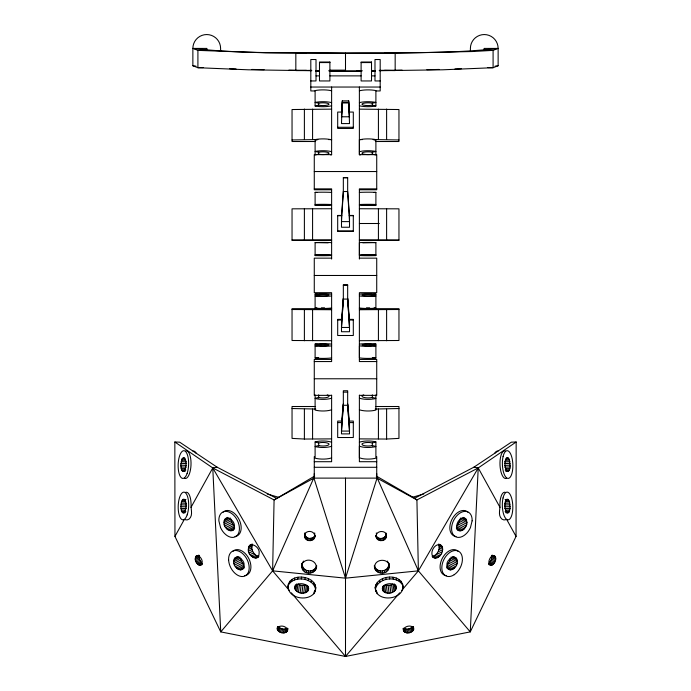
<?xml version="1.0" encoding="UTF-8"?>
<svg xmlns="http://www.w3.org/2000/svg" width="691" height="691" viewBox="0 0 691 691"><rect width="100%" height="100%" fill="white"/><g stroke="black" fill="none" stroke-linecap="round" stroke-linejoin="round"><path stroke-width="1.04" d="M516.047 536.406L516.16 441.99L511.34 442.171L473.948 467.151L414.643 498.237L376.379 476.09L418.383 570.852L470.26 631.894L516.047 536.406L506.736 519.554L503.964 519.943L501.994 519.166C497.658 515.46 500.249 509.613 499.913 504.836A13.88 5.226 87.8 0 1 505.181 492.268M376.198 536.803C375.273 530.032 387.297 529.548 386.485 536.501C385.552 542.599 375.481 541.658 375.939 535.352M386.485 536.501L386.096 533.098L386.494 535.275M376.725 473.62L376.699 476.747L376.379 476.09M374.772 567.648C373.606 558.164 390.441 557.663 389.18 567.397C387.711 576.026 373.486 574.351 374.41 565.402L375.239 569.298M389.18 567.397L388.843 563.433L389.206 565.679M493.512 564.055L489.522 562.629L491.413 559.192L491.5 555.624L495.49 557.05C497.054 560.427 492.156 568.417 489.142 563.77C487.578 560.392 492.476 552.403 495.49 557.05M180.757 465.181L182.061 458.893L184.048 457.727C187.002 461.294 186.838 468.291 183.391 471.461L181.526 469.88L180.757 465.181L186.104 465.388M180.8 506.615L181.569 501.554L182.744 499.481L184.1 499.161C187.054 502.728 186.89 509.725 183.435 512.895L181.578 511.314L180.8 506.615L186.155 506.823M516.16 441.99L478.232 467.937L470.26 631.894L345.5 656.45L220.74 631.894L174.953 536.406L184.264 519.554L187.036 519.943L189.006 519.166C193.342 515.46 190.751 509.613 191.087 504.836A13.88 5.226 -87.8 0 0 185.819 492.268M348.696 100.886L349.508 116.779L341.492 116.779L342.304 100.886L348.696 100.886L349.508 123.577L341.492 123.577L342.304 100.886M510.157 466.952L509.483 460.12L508.308 458.047L506.952 457.727C503.998 461.294 504.162 468.291 507.609 471.461L509.474 469.88L510.157 466.952L504.801 467.151M510.105 508.377L509.431 501.554L508.256 499.481L506.9 499.161C503.946 502.728 504.11 509.725 507.565 512.895L508.878 512.281L510.105 508.377L504.75 508.585M224.005 522.612C224.014 513.672 235.346 519.926 234.275 526.162C234.275 535.11 222.934 528.857 224.005 522.612L230.993 519.062L231.83 522.439L233.817 525.385L226.838 528.935M233.748 561.74C233.757 552.8 245.089 559.054 244.018 565.29C244.018 574.23 232.677 567.985 233.748 561.74L240.736 558.19L241.582 561.567L243.569 564.521L236.581 568.062M248.328 549.44C248.337 540.051 260.239 546.607 259.116 553.163C259.108 562.552 247.205 555.987 248.328 549.44L251.783 547.687L252.345 544.638L248.898 546.391M341.492 116.779L342.373 102.363L348.627 102.363L349.508 116.779M341.492 327.456L343.332 298.417L341.492 320.011L341.492 331.732L349.508 331.732L349.508 320.011L347.668 298.417L349.508 327.456L341.492 327.456L343.332 299.082L343.332 284.701L347.668 284.701L347.668 299.082L349.508 327.456M341.492 431.08L343.332 403.881L341.492 422.59L341.492 433.888L349.508 433.888L349.508 422.59L347.668 403.881L349.508 431.08L341.492 431.08L343.332 405.272L343.332 390.743L347.668 390.743L347.668 405.272L349.508 431.08M403.475 630.434C403.535 625.562 413.633 624.068 413.667 629.492C412.061 634.027 402.741 634.493 403.173 628.525M341.492 215.437L343.332 191.623L343.332 177.656L347.668 177.656L347.668 191.623L349.508 215.437L349.508 227.244L341.492 227.244L341.492 215.437L337.692 215.437L337.692 231.304L353.308 231.304L353.308 215.437L349.508 215.437M287.914 587.773C287.655 570.93 320.149 575.327 315.165 591.548C309.749 602.44 287.326 598.812 288.156 585.873L288.536 587.514M288.518 583.446L288.277 585.355C293.735 575.093 313.204 577.641 315.528 589.129L315.778 587.229M289.564 583.144L289.805 581.243M291.671 581.295L291.913 579.395M294.47 579.93L294.712 578.03M294.815 588.11C295.808 581.096 309.516 582.936 308.445 590.002C305.336 596.178 292.362 592.826 295.178 585.268M295.1 589.345L295.713 584.612M295.843 590.52L296.689 583.886M297.761 579.153L298.002 577.253M296.983 591.548L297.951 583.973L301.095 585.346L306.32 585.122L305.344 592.714M298.443 592.368L299.41 584.793M301.319 579.006L301.561 577.106M300.127 592.93L301.095 585.346M301.924 593.172L302.891 585.588M304.904 579.507L305.154 577.598M303.703 593.103L304.671 585.519M306.744 592.032L307.599 585.389M308.281 580.613L308.523 578.712M307.806 591.107L308.411 586.365M308.445 590.002L308.687 588.101M311.2 582.254L311.442 580.354M313.481 584.318L313.723 582.418M313.878 593.759L314.129 591.859M314.958 586.659L315.2 584.759M315.165 591.548L315.407 589.648L314.552 591.125M435.572 558.147L432.134 556.402C437.204 555.668 440.478 549.31 438.655 544.638L442.102 546.391C444.555 551.703 438.535 560.962 432.583 557.067M454.419 568.062L447.431 564.521L449.418 561.567L450.264 558.19L457.252 561.74C458.323 567.985 446.982 574.23 446.982 565.29C445.911 559.054 457.243 552.8 457.252 561.74M464.162 528.935L457.183 525.385L459.17 522.439L460.007 519.062L466.995 522.612C466.926 527.138 461.951 533.236 457.278 529.824M287.827 628.525C288.38 635.806 274.837 633.258 277.583 626.694M277.333 629.492L277.799 626.633M277.739 630.382L278.361 626.564C280.347 629.138 284.493 629.985 287.231 628.154L286.61 631.963M278.464 631.211L279.078 627.393M279.449 631.92L280.071 628.11M280.641 632.472L281.263 628.663M281.954 632.826L282.576 629.009M283.293 632.947L283.915 629.138M284.571 632.835L285.193 629.026M285.703 632.498L286.324 628.689M287.231 631.254L287.698 628.395M301.82 567.397L302.157 563.433L301.82 567.397C303.289 576.026 317.514 574.351 316.59 565.402L315.761 569.298M301.794 565.679L302.503 562.534M302.261 564.029L303.427 561.066M302.338 569.064L302.701 566.819L302.183 565.152M303.306 570.567L303.677 568.322L302.701 566.819M304.671 571.803L305.033 569.557L303.677 568.322M306.329 572.692L306.692 570.446L305.033 569.557M308.169 573.167L308.531 570.921C311.546 571.319 314.811 569.885 316.132 567.052M310.06 573.202L310.432 570.956M311.883 572.787L312.254 570.541M313.515 571.958L313.878 569.712M314.837 570.766L315.208 568.52M304.515 536.501L304.904 533.098L304.515 536.501C305.448 542.599 315.519 541.658 315.061 535.352M304.861 537.693L304.904 534.324M305.543 538.781L305.932 536.605L305.258 535.516M306.502 539.671L306.89 537.494L305.932 536.605M307.676 540.319L308.065 538.142L306.89 537.494M308.989 540.673L309.378 538.496L313.213 537.676L314.846 535.793L314.457 537.969M310.345 540.716L310.734 538.539M311.65 540.431L312.038 538.254M312.824 539.852L313.213 537.676M314.802 536.803L314.707 532.925M313.783 539.015L314.172 536.838M195.311 558.103C196.581 551.867 203.284 558.924 202.057 562.707C200.787 568.943 194.085 561.887 195.311 558.103L199.302 556.687L199.5 555.624L195.51 557.05M375.222 587.229C377.441 574.186 403.138 572.908 403.086 587.773C400.875 600.816 375.178 602.094 375.222 587.229L375.472 589.129C377.796 577.641 397.265 575.093 402.723 585.355L402.482 583.446M396.185 588.11C395.192 581.096 381.484 582.936 382.555 590.002C385.664 596.178 398.638 592.826 395.822 585.268M402.464 587.514L402.844 585.873L403.086 587.773M220.602 51.48L220.602 48.422A13.872 13.872 0 0 0 206.739 34.55A13.872 13.872 0 0 0 192.867 48.422L206.739 48.422L206.307 50.167L197.911 50.374L192.867 48.422L192.867 65.766L197.911 67.709L248.25 69.8L311.701 70.724M376.543 537.969L376.154 535.793C378.141 540.112 385.423 539.015 386.096 534.324M304.506 535.275C305.267 530.472 312.643 530.101 314.448 534.376M374.868 567.052C377.58 573.133 387.789 571.69 388.817 565.152M500.034 507.419L478.232 467.937L416.915 499.938L377.061 478.112L345.5 578.168L272.617 570.852L212.768 467.937L174.84 441.99L174.953 536.406M289.279 590.416L272.617 570.852L314.621 476.09L274.085 499.938L272.617 570.852L220.74 631.894L212.768 467.937L217.052 467.151L276.357 498.237M277.272 628.603C278.939 624.223 287.266 625.882 287.525 630.434M314.621 476.09L314.301 476.747L314.275 473.62M190.966 507.419L212.768 467.937L274.085 499.938L313.939 478.112L377.061 478.112M291.36 592.861L345.5 656.45L399.64 592.861M401.721 590.416L418.383 570.852L478.232 467.937L473.948 467.151M404.39 631.963L403.769 628.154C406.507 629.985 410.653 629.138 412.639 626.564L413.261 630.382M303.185 562.56C307.279 557.482 317.031 560.911 316.228 567.648M385.656 592.714L384.68 585.122L389.905 585.346L393.049 583.973L394.017 591.548M225.292 518.699L227.909 517.369M224.54 519.718L228.03 517.939M224.1 521.049L230.215 517.948M224.264 524.305L231.243 520.746M224.843 525.989L231.83 522.439M225.724 527.57L232.712 524.02M228.108 529.988L234.214 526.888M229.447 530.662L234.681 528.002M230.768 530.913L234.258 529.133M231.977 530.714L233.722 529.824M249.684 545.329L252.267 544.007M248.432 547.799L251.887 546.045M235.035 557.827L237.661 556.497M248.596 551.211L252.051 549.449L251.783 547.687M234.284 558.846L238.654 556.626M233.843 560.176L239.958 557.076M249.218 552.981L252.664 551.228L252.051 549.449M250.133 554.64L253.588 552.886L256.085 555.434L258.866 556.402L255.428 558.147M233.999 563.424L240.995 559.874M251.308 556.074L254.754 554.32M234.586 565.117L241.582 561.567M252.638 557.188L256.085 555.434M235.467 566.698L242.455 563.148M254.046 557.887L257.484 556.143M256.698 557.939L258.417 557.067M237.851 569.116L243.958 566.015M239.19 569.79L244.424 567.13M240.511 570.04L243.992 568.27M379.299 70.724L442.75 69.8L493.089 67.709L498.133 65.766L498.133 48.422L493.089 50.374L472.238 51.531L386.848 53.345L265.62 52.836L197.911 50.374L197.911 67.709L203.154 67.58M331.62 398.12L330.799 398.431A11.099 3.248 0 0 1 315.105 398.431L318.655 397.394A6.072 1.771 0 0 0 327.24 397.394A6.072 1.771 0 0 0 327.24 394.881M331.62 409.728L330.799 410.048A11.099 3.248 0 0 1 315.105 410.048L315.105 394.898M331.62 446.222L330.799 446.533A11.099 3.248 0 0 1 315.105 446.533L318.655 445.496A6.072 1.771 0 0 0 327.24 445.496A6.072 1.771 0 0 0 327.24 442.983A6.072 1.771 0 0 0 318.655 442.983L315.105 441.946L315.105 458.15A11.099 3.248 0 0 0 330.799 458.15L331.62 457.831M359.38 442.257L360.201 441.946A11.099 3.248 0 0 1 375.895 441.946L375.895 458.15A11.099 3.248 0 0 1 362.499 458.66L359.38 457.831L359.38 446.222L362.499 447.051A11.099 3.248 0 0 0 375.895 446.533L372.345 445.496A6.072 1.771 0 0 1 363.76 445.496A6.072 1.771 0 0 1 363.76 442.983A6.072 1.771 0 0 1 372.345 442.983L375.895 441.946M195.933 556.22L198.922 555.149M195.337 559.321L199.328 557.905L199.302 556.687M195.596 560.608L199.587 559.192L199.328 557.905M196.063 561.887L200.053 560.461L201.478 562.629L197.488 564.055M196.71 563.061L200.701 561.636M198.352 564.797L202.342 563.381M199.233 565.247L202.23 564.176M200.079 565.359L202.074 564.651M359.38 90.849L360.201 90.607A11.099 2.496 0 0 1 375.895 90.607L375.895 105.965A11.099 2.496 0 0 1 360.201 105.965L359.38 105.723M331.62 105.723L330.799 105.965A11.099 2.496 0 0 1 315.105 105.965L315.105 90.607A11.099 2.496 0 0 1 330.799 90.607L331.62 90.849M359.38 102.674L360.201 102.432A11.099 2.496 0 0 1 375.895 102.432L372.345 103.235A6.072 1.365 0 0 0 363.76 103.235A6.072 1.365 0 0 0 363.76 105.162A6.072 1.365 0 0 0 372.345 105.162L375.895 105.965M330.799 154.974L331.62 154.741L331.62 87.04M359.38 151.692L362.499 151.053A11.099 2.496 0 0 1 375.895 151.45L372.345 152.245A6.072 1.365 0 0 0 363.76 152.245A6.072 1.365 0 0 0 363.76 154.179A6.072 1.365 0 0 0 372.345 154.179L375.895 154.974L375.895 139.617A11.099 2.496 0 0 0 362.499 139.219L359.38 139.858L359.38 154.741L360.201 154.974M412.423 497.287L423.764 493.97M315.105 105.965L318.655 105.162A6.072 1.365 0 0 0 327.24 105.162A6.072 1.365 0 0 0 327.24 103.235A6.072 1.365 0 0 0 318.655 103.235L315.105 102.432A11.099 2.496 0 0 1 330.799 102.432L331.62 102.674M374.116 140.014L375.895 139.617M331.62 151.692L330.799 151.45A11.099 2.496 0 0 0 315.105 151.45L318.655 152.245A6.072 1.365 0 0 1 327.24 152.245A6.072 1.365 0 0 1 327.24 154.179A6.072 1.365 0 0 1 318.655 154.179L315.105 154.974L315.105 139.617A11.099 2.496 0 0 1 330.799 139.617L331.62 139.858M331.62 295.903L330.799 296.033A11.099 1.356 0 0 1 315.105 296.033L318.655 295.601A6.072 0.743 0 0 0 327.24 295.601A6.072 0.743 0 0 0 327.24 294.547A6.072 0.743 0 0 0 318.655 294.547L315.105 294.116L315.105 308.082A11.099 1.356 0 0 0 330.799 308.082L331.62 307.953M359.38 294.245L360.201 294.116A11.099 1.356 0 0 1 375.895 294.116L375.895 308.082A11.099 1.356 0 0 1 360.201 308.082L359.38 307.953M331.62 345.828L330.799 345.958A11.099 1.356 0 0 1 315.105 345.958L318.655 345.526A6.072 0.743 0 0 0 327.24 345.526A6.072 0.743 0 0 0 327.24 344.481A6.072 0.743 0 0 0 318.655 344.481L315.105 344.049L315.105 358.007A11.099 1.356 0 0 0 330.799 358.007L331.62 357.878M359.38 344.178L360.201 344.049A11.099 1.356 0 0 1 375.895 344.049L375.895 358.007A11.099 1.356 0 0 1 362.499 358.223L359.38 357.878L359.38 345.828L362.499 346.174A11.099 1.356 0 0 0 375.895 345.958L372.345 345.526A6.072 0.743 0 0 1 363.76 345.526A6.072 0.743 0 0 1 363.76 344.481A6.072 0.743 0 0 1 372.345 344.481L375.895 344.049M470.398 51.48L470.398 48.422A13.872 13.872 0 0 1 484.261 34.55A13.872 13.872 0 0 1 498.133 48.422C447.518 54.166 396.358 52.309 345.5 53.155C294.642 52.309 243.482 54.166 192.867 48.422M495.032 66.163L498.133 65.766M359.38 295.903L360.201 296.033A11.099 1.356 0 0 0 375.895 296.033L372.345 295.601A6.072 0.743 0 0 1 363.76 295.601A6.072 0.743 0 0 1 363.76 294.547A6.072 0.743 0 0 1 372.345 294.547L375.895 294.116M315.105 308.082L316.884 307.866M315.105 358.007L318.655 357.575M306.493 52.991L295.834 53.25L295.834 70.586L311.701 70.361M359.38 192.426L360.201 192.374A11.099 0.579 0 0 1 375.895 192.374L375.895 205.322A11.099 0.579 0 0 1 360.201 205.322L359.38 205.262M331.62 205.262L330.799 205.322A11.099 0.579 0 0 1 315.105 205.322L315.105 192.374A11.099 0.579 0 0 1 330.799 192.374L331.62 192.426M359.38 204.553L360.201 204.493A11.099 0.579 0 0 1 375.895 204.493L361.98 204.907L375.895 205.322M362.792 242.852L375.895 242.601L375.895 255.549A11.099 0.579 0 0 1 360.201 255.549L359.38 255.497L359.38 242.662L362.499 242.515A11.099 0.579 0 0 1 375.895 242.601M331.62 255.497L330.799 255.549A11.099 0.579 0 0 1 315.105 255.549L315.105 242.601A11.099 0.579 0 0 1 330.799 242.601L331.62 242.662M359.38 254.789L362.499 254.634A11.099 0.579 0 0 1 375.895 254.729L361.98 255.143L375.895 255.549M375.248 409.029L398.957 408.528M359.38 438.889L386.615 439.044L398.957 438.388L398.957 406.507L375.42 406.507M374.116 192.461L375.895 192.374M315.105 205.322L329.02 204.907L315.105 204.493A11.099 0.579 0 0 1 330.799 204.493L331.62 204.553M315.105 255.549L329.02 255.143L315.105 254.729A11.099 0.579 0 0 1 330.799 254.729L331.62 254.789M331.62 109.143L292.043 109.532L292.043 141.517L315.58 141.517M292.043 139.953L317.869 139.565M506.166 458.133L508.308 458.047M505.726 459.014L508.939 458.893M505.199 460.284L509.483 460.12M504.551 461.847L509.898 461.648M504.81 463.575L510.157 463.376M504.896 465.388L510.243 465.181M505.605 468.714L509.889 468.55M505.19 470.044L509.474 469.88M505.717 470.977L508.93 470.847M506.149 471.469L508.291 471.392M505.052 499.602L508.256 499.481M505.682 500.448L508.896 500.319M505.156 501.718L509.431 501.554M504.499 503.281L509.846 503.083M504.758 505.009L510.113 504.81M504.845 506.823L510.2 506.615M505.562 510.148L509.846 509.984M505.138 511.478L509.422 511.314M505.665 512.411L508.878 512.281M506.106 512.903L508.248 512.826M454.963 68.97L461.381 68.737M439.165 69.437L426.883 69.713M359.38 309.723L398.957 309.516M359.38 340.706L398.957 340.499L398.957 308.67L359.38 308.67M292.043 408.528L315.752 409.029M315.58 406.507L292.043 406.507L292.043 438.388L304.385 439.044L331.62 438.889M359.38 109.143L398.957 109.532L398.957 141.517L375.42 141.517M373.131 139.565L398.957 139.953M379.299 70.361L402.119 70.136M331.62 208.734L292.043 208.829L292.043 240.364L331.62 240.364M292.043 240.002L331.62 239.915M292.043 309.516L331.62 309.723M331.62 308.67L292.043 308.67L292.043 340.499L331.62 340.706M371.853 70.776L374.988 70.75M359.38 208.734L398.957 208.829L398.957 240.364L359.38 240.364M359.38 239.915L398.957 240.002M334.029 70.81L328.821 70.81L362.179 70.819L356.971 70.81M484.261 50.46L484.261 48.422L498.133 48.422M319.484 62.57L329.892 62.57M361.108 62.57L371.516 62.57M329.892 70.136L345.5 70.136M316.012 70.81L319.147 70.81M371.853 70.81L374.988 70.81M316.012 71.467L319.484 71.467M329.892 71.467L361.108 71.467M371.516 71.467L374.988 71.467M316.012 75.88L319.484 75.88M329.892 75.88L361.108 75.88M371.516 75.88L374.988 75.88M310.812 80.951L316.012 80.951L316.012 59.521L310.812 59.521L310.812 90.944L314.975 90.944M380.188 80.951L374.988 80.951L374.988 59.521L380.188 59.521L380.188 90.944L376.025 90.944M310.812 87.04L380.188 87.04M342.313 102.968L348.687 102.968M341.492 112.063L337.692 112.063L337.692 128.448L353.308 128.448L353.308 112.063L349.508 112.063M337.692 127.274L353.308 127.274M328.45 139.565L331.62 139.565M359.38 139.565L362.55 139.565M331.62 154.646L314.275 154.646L314.275 189.775L331.62 189.775M314.275 171.541L376.725 171.541M343.332 177.751L347.668 177.751M314.275 188.868L331.62 188.868L331.62 259.056M376.725 188.868L359.38 188.868L359.38 259.056M359.38 189.775L376.725 189.775L376.725 154.646L359.38 154.646L359.38 87.04M337.692 215.713L341.855 215.713M349.145 215.713L353.308 215.713M359.38 223.504L379.342 223.504M337.692 231.027L353.308 231.027M331.62 258.149L314.275 258.149L314.275 292.69L331.62 292.69L331.62 361.557L314.275 361.557M359.38 258.149L376.725 258.149L376.725 292.69L359.38 292.69L359.38 361.557L376.725 361.557M314.275 275.476L376.725 275.476M343.332 285.366L347.668 285.366M343.332 299.082L347.668 299.082M341.855 319.372L337.692 319.372L337.692 335.498L353.308 335.498L353.308 319.372L349.145 319.372M337.692 320.011L341.492 320.011M349.508 320.011L353.308 320.011M331.62 359.441L314.275 359.441L314.275 395.356L331.62 395.356M359.38 359.441L376.725 359.441L376.725 395.356L359.38 395.356M314.275 378.772L376.725 378.772M343.332 392.142L347.668 392.142M343.332 405.272L347.668 405.272M341.855 421.069L337.692 421.069L337.692 437.515L353.308 437.515L353.308 421.069L349.145 421.069M337.692 422.59L341.492 422.59M349.508 422.59L353.308 422.59M314.275 461.709L331.62 461.709L331.62 395.148M376.725 461.709L359.38 461.709L359.38 395.148M314.275 467.289L376.725 467.289M316.012 70.75L319.147 70.776M288.881 70.136L306.493 70.327M264.117 69.713L251.835 69.437M487.846 67.58L493.089 67.709L493.089 50.374L484.693 50.167L484.261 48.422M229.619 68.737L236.037 68.97M174.84 441.99L179.66 442.171L217.052 467.151M182.692 458.047L184.834 458.133M182.061 458.893L185.274 459.014M181.517 460.12L185.801 460.284M181.102 461.648L186.449 461.847M180.843 463.376L186.19 463.575M180.843 466.952L186.199 467.151M181.111 468.55L185.395 468.714M181.526 469.88L185.81 470.044M182.07 470.847L185.283 470.977M182.709 471.392L184.851 471.469M182.744 499.481L185.948 499.602M182.104 500.319L185.318 500.448M181.569 501.554L185.844 501.718M181.154 503.083L186.501 503.281M180.887 504.81L186.242 505.009M180.895 508.377L186.25 508.585M181.154 509.984L185.438 510.148M181.578 511.314L185.862 511.478M182.122 512.281L185.335 512.411M182.752 512.826L184.894 512.903M315.105 192.374L316.884 192.461M315.105 242.601L328.208 242.852M384.507 52.991L395.166 53.25L395.166 70.586L384.507 70.327M374.116 307.866L375.895 308.082M372.345 357.575L375.895 358.007M192.867 65.766L195.968 66.163M331.62 294.245L330.799 294.116A11.099 1.356 0 0 0 315.105 294.116M331.62 344.178L330.799 344.049A11.099 1.356 0 0 0 315.105 344.049M315.105 139.617L316.884 140.014M306.692 570.446L308.531 570.921M308.065 538.142L309.378 538.496M267.236 493.97L278.577 497.287M492.078 555.149L495.067 556.22M491.698 556.687L495.689 558.103M491.672 557.905L495.663 559.321M491.413 559.192L495.404 560.608M490.947 560.461L494.937 561.887M490.299 561.636L494.29 563.061M488.658 563.381L492.648 564.797M488.77 564.176L491.767 565.247M488.926 564.651L490.921 565.359M359.38 398.12L360.201 398.431A11.099 3.248 0 0 0 375.895 398.431L372.345 397.394A6.072 1.771 0 0 1 363.76 397.394A6.072 1.771 0 0 1 363.76 394.881M359.38 409.728L360.201 410.048A11.099 3.248 0 0 0 375.895 410.048L375.895 394.898M331.62 442.257L330.799 441.946A11.099 3.248 0 0 0 315.105 441.946M463.091 517.369L465.708 518.699L466.995 522.612M462.97 517.939L466.46 519.718M460.785 517.948L466.9 521.049M459.757 520.746L466.736 524.305M459.17 522.439L466.157 525.989M458.288 524.02L465.276 527.57M456.786 526.888L462.892 529.988M456.319 528.002L461.553 530.662M456.742 529.133L460.232 530.913M438.733 544.007L442.102 546.391M439.113 546.045L442.568 547.799M439.217 547.687L442.672 549.44M453.339 556.497L455.965 557.827M438.949 549.449L442.404 551.211M452.346 556.626L456.716 558.846M451.042 557.076L457.157 560.176M438.336 551.228L441.782 552.981M437.412 552.886L440.867 554.64M450.005 559.874L457.001 563.424M436.246 554.32L439.692 556.074M449.418 561.567L456.414 565.117M434.915 555.434L438.362 557.188M448.545 563.148L455.533 566.698M433.516 556.143L436.954 557.887M447.042 566.015L453.149 569.116M446.576 567.13L451.81 569.79M447.008 568.27L450.489 570.04M465.708 518.699C459.593 515.132 453.166 527.173 459.023 530.714M441.316 545.329C434.898 541.58 428.152 554.217 434.302 557.939M414.643 498.237L416.915 499.938L418.383 570.852L345.5 578.168L313.939 478.112M376.448 591.125L375.593 589.648L375.835 591.548M252.664 551.228L253.588 552.886M199.587 559.192L200.053 560.461M385.742 535.516L386.139 537.693M385.068 536.605L385.457 538.781M384.11 537.494L384.498 539.671M382.935 538.142L383.324 540.319M381.622 538.496L382.011 540.673M380.266 538.539L380.655 540.716M378.962 538.254L379.35 540.431M377.787 537.676L378.176 539.852M376.293 532.925L376.552 534.376M376.828 536.838L377.217 539.015M413.417 626.694L413.728 628.603M413.201 626.633L413.667 629.492M411.922 627.393L412.536 631.211M410.929 628.11L411.551 631.92M409.737 628.663L410.359 632.472M408.424 629.009L409.046 632.826M407.085 629.138L407.707 632.947M405.807 629.026L406.429 632.835M404.676 628.689L405.297 632.498M403.302 628.395L403.769 631.254M388.497 562.534L388.739 564.029M387.573 561.066L387.815 562.56M388.299 566.819L388.662 569.064M387.323 568.322L387.694 570.567M385.967 569.557L386.329 571.803M384.308 570.446L384.671 572.692M382.469 570.921L382.831 573.167M380.568 570.956L380.94 573.202M378.746 570.541L379.117 572.787M377.122 569.712L377.485 571.958M375.792 568.52L376.163 570.766M401.195 581.243L401.436 583.144M399.087 579.395L399.329 581.295M396.288 578.03L396.53 579.93M395.287 584.612L395.9 589.345M394.311 583.886L395.157 590.52M392.998 577.253L393.239 579.153M391.59 584.793L392.557 592.368M389.439 577.106L389.681 579.006M389.905 585.346L390.873 592.93M388.109 585.588L389.076 593.172M385.846 577.598L386.096 579.507M386.329 585.519L387.297 593.103M383.401 585.389L384.256 592.032M382.477 578.712L382.719 580.613M382.589 586.365L383.194 591.107M382.313 588.101L382.555 590.002M379.558 580.354L379.8 582.254M377.277 582.418L377.519 584.318M376.871 591.859L377.122 593.759M375.8 584.759L376.042 586.659M386.615 109.023L386.615 139.444M386.615 208.708L386.615 239.889M386.615 309.784L386.615 340.775M386.615 409.193L386.615 439.044M378.418 109.143L378.418 139.565M378.418 208.734L378.418 239.915M378.418 309.723L378.418 340.706M378.418 409.029L378.418 438.889M376.725 456.639L376.725 478.112M372.345 103.011L372.345 105.162M372.345 152.029L372.345 154.179M372.345 294.547L372.345 296.56M372.345 394.881L372.345 398.051M372.345 442.983L372.345 446.153M345.5 53.155L345.5 70.853M345.5 478.112L345.5 656.45M318.655 103.011L318.655 105.162M318.655 152.029L318.655 154.179M318.655 294.547L318.655 296.56M318.655 394.881L318.655 398.051M318.655 442.983L318.655 446.153M314.275 456.639L314.275 478.112M312.582 109.143L312.582 139.565M312.582 208.734L312.582 239.915M312.582 309.723L312.582 340.706M312.582 409.029L312.582 438.889M304.385 109.023L304.385 139.444M304.385 208.708L304.385 239.889M304.385 309.784L304.385 340.775M304.385 409.193L304.385 439.044M206.739 48.422L206.739 50.46M185.775 450.834A13.88 5.226 -87.8 0 1 190.992 465.216A13.88 5.226 -87.8 0 1 184.445 478.31M369.625 307.84A6.072 0.743 0 0 1 366.48 307.84M324.52 307.84A6.072 0.743 0 0 1 321.375 307.84M456.025 536.51A13.88 9.138 -63 0 1 451.776 519.753A13.88 9.138 -63 0 1 467.807 512.117M506.555 478.31A13.88 5.226 87.8 0 1 500.008 465.216A13.88 5.226 87.8 0 1 505.225 450.834M446.282 575.638A13.88 9.138 -63 0 1 442.033 558.881A13.88 9.138 -63 0 1 458.064 551.245M232.936 551.245A13.88 9.138 63 0 1 248.967 558.881A13.88 9.138 63 0 1 244.718 575.638M223.193 512.117A13.88 9.138 63 0 1 239.224 519.753A13.88 9.138 63 0 1 234.975 536.51M494.626 453.546A13.88 5.226 87.8 0 1 498.004 451.119M192.996 451.119A13.88 5.226 -87.8 0 1 196.374 453.546M343.332 191.537L341.492 221.612L349.508 221.612L347.668 191.537L343.332 191.537M472.126 520.841L470.45 527.596A13.88 9.138 -63 0 1 453.598 535.171A13.88 9.138 -63 0 1 458.919 513.81A13.88 9.138 -63 0 1 472.126 520.841M329.892 62.017L319.484 62.017L319.484 80.951L329.892 80.951L329.892 62.017M371.516 62.017L361.108 62.017L361.108 80.951L371.516 80.951L371.516 62.017M220.55 527.596L218.874 520.841A13.88 9.138 63 0 1 232.081 513.81A13.88 9.138 63 0 1 237.402 535.171A13.88 9.138 63 0 1 220.55 527.596M187.106 473.439A13.88 5.226 -87.8 0 0 184.722 450.895A13.88 5.226 -87.8 0 0 178.313 469.336A13.88 5.226 -87.8 0 0 187.106 473.439M187.149 514.873A13.88 5.226 -87.8 0 0 184.773 492.329A13.88 5.226 -87.8 0 0 178.364 510.77A13.88 5.226 -87.8 0 0 187.149 514.873M454.186 574.722A13.88 9.138 -63 0 0 459.809 552.135A13.88 9.138 -63 0 0 442.352 563.692A13.88 9.138 -63 0 0 454.186 574.722M228.617 559.969A13.88 9.138 63 0 0 244.554 576.164A13.88 9.138 63 0 0 243.491 554.415A13.88 9.138 63 0 0 228.617 559.969M503.083 456.57A13.88 5.226 87.8 0 0 507.609 478.371A13.88 5.226 87.8 0 0 512.178 458.738A13.88 5.226 87.8 0 0 503.083 456.57M503.031 498.004A13.88 5.226 87.8 0 0 507.557 519.805A13.88 5.226 87.8 0 0 512.126 500.163A13.88 5.226 87.8 0 0 503.031 498.004"/></g></svg>
